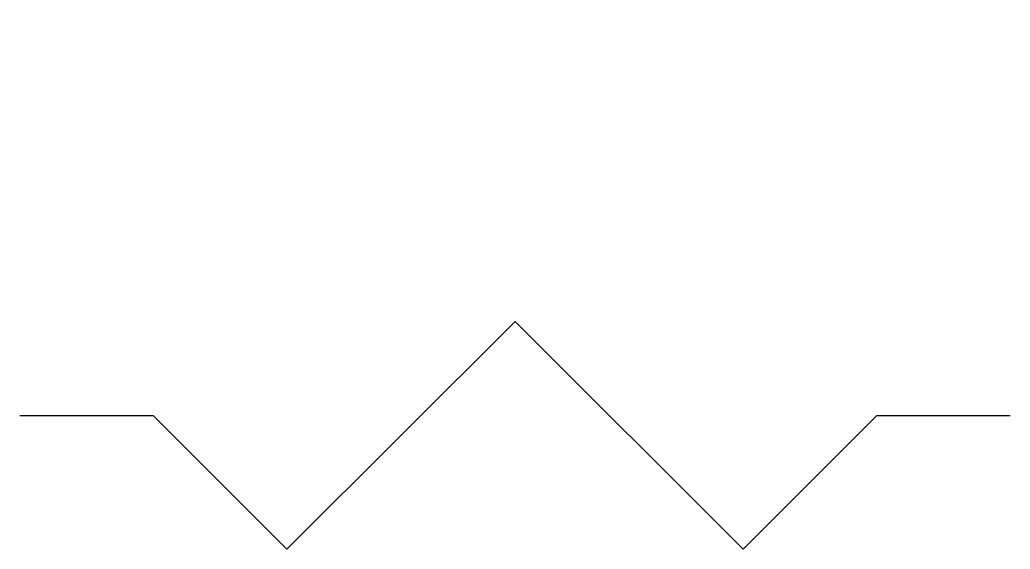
# Model space of a CAD drawing. Header units: millimetres. Extents: x -2.535 to -2.186, y 11.983 to 12.17.
import ezdxf

# ---------------------------------------------------------------- set-up
doc = ezdxf.new("R2010")
doc.units = ezdxf.units.MM
doc.header["$LTSCALE"] = 10
doc.layers.add('PORTAS', color=2, linetype='Continuous')

msp = doc.modelspace()

# ---------------------------------------------------------------- linework, layer by layer
at = {"layer": 'PORTAS', "color": 1}
msp.add_lwpolyline([(-2.27601, 12.15157, 0, 0.0375, 0), (-2.37601, 12.15157, 0, 0, 0), (-2.49037, 12.15157, 0.0375, 0.0375, 0)], format="xyseb", dxfattribs=at)
at = {"layer": 'PORTAS', "color": 4}
msp.add_lwpolyline([(-2.18575, 12.03049), (-2.23289, 12.03049), (-2.28003, 11.98335), (-2.3605, 12.06382), (-2.44097, 11.98335), (-2.48811, 12.03049), (-2.53526, 12.03049)], dxfattribs=at)

doc.saveas('drawing.dxf')
